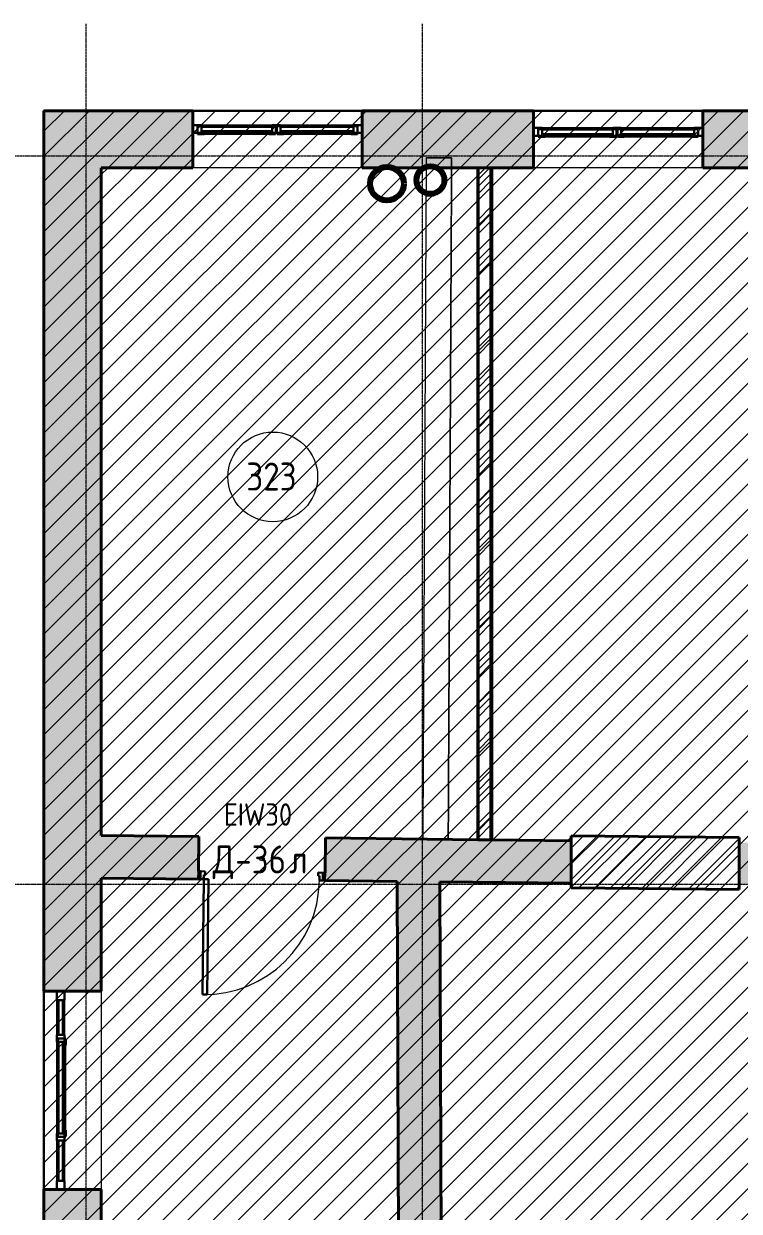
# Model space of a CAD drawing. Header units: millimetres. Extents: x -11886 to 379896, y -8130 to 47743.
# Drawn here: x 261830 to 268214, y 34089 to 44685 of the extents above; entities that cross this region are included whole.
import ezdxf

# ---------------------------------------------------------------- set-up
doc = ezdxf.new("R2010")
doc.units = ezdxf.units.MM
for name, pattern in [('ADSK_Линия сетки', [25, 20, -2.5, 0, -2.5]), ('ADSK_Сверху', [4.5, 3, -1.5]), ('ADSK_Снесено', [4.5, 3, -1.5])]:
    doc.linetypes.add(name, pattern=pattern)
for name, color, linetype, lineweight, true_color in [('_ Окна', 5, 'Continuous', 30, 0x0000ff), ('Витраж', 5, 'Continuous', 18, 0x0000ff), ('Двери', 5, 'Continuous', 18, 0x0000ff), ('Окна', 5, 'Continuous', 18, 0x0000ff), ('Панели витража', 5, 'Continuous', 18, 0x0000ff), ('планы со стояками отопление_dwg', 7, 'Continuous', 9, 0x767676), ('Стены внутренние', 5, 'Continuous', 18, 0x0000ff), ('Стены наружные', 1, 'ADSK_Снесено', 18, 0xff0000), ('Стены штриховка', 5, 'Continuous', 18, 0x0000ff)]:
    doc.layers.add(name, color=color, linetype=linetype, lineweight=lineweight, true_color=true_color)
for name, color, linetype, lineweight in [('Каркас', 7, 'Continuous', 18), ('Марки дверей', 7, 'Continuous', 20), ('Марки помещений', 7, 'Continuous', 20), ('Оси', 7, 'Continuous', 9), ('Стены', 7, 'Continuous', 18), ('Стены разрез', 7, 'Continuous', 40), ('стояки', 7, 'Continuous', 9)]:
    doc.layers.add(name, color=color, linetype=linetype, lineweight=lineweight)
doc.styles.add('GOST Common_1', font='GOST_Common.ttf', dxfattribs={"width": 0.9, "height": 200})
doc.styles.add('GOST Common_2', font='GOST_Common.ttf', dxfattribs={"width": 0.9, "height": 250})

# ---------------------------------------------------------------- blocks, each defined once
blk = doc.blocks.new('Витраж-тент со смещением вовне - 60мм 34 сдвиг-2061685-03 План 3-го этажа')
at = {"layer": '_ Окна', "color": 161, "linetype": 'ADSK_Сверху', "true_color": 0xaaaaff}
for p, q in [((-349.5, 25), (-349.5, -45)), ((-349.5, 25), (-315.5, 25)), ((-349.5, -45), (-349.5, 25)), ((349.5, 25), (315.5, 25)), ((349.5, -45), (349.5, 25)), ((349.5, -45), (349.5, 25)), ((-289.5, -45), (-349.5, -45)), ((-289.5, -35), (-289.5, -45)), ((289.5, -35), (289.5, -45)), ((289.5, -45), (349.5, -45))]:
    blk.add_line(p, q, dxfattribs=at)
at = {"layer": 'Окна', "color": 161, "linetype": 'ADSK_Сверху', "true_color": 0xaaaaff}
blk.add_line((-289.5, -45), (289.5, -45), dxfattribs=at)
blk = doc.blocks.new('Прямоугольный импост - 70х20_56мм-1433842-03 План 3-го этажа')
at = {"layer": 'Витраж', "color": 161, "linetype": 'ADSK_Сверху', "true_color": 0xaaaaff}
for p, q in [((-4153, 43614), (-4115, 43614)), ((-3464, 43614), (-3388, 43614)), ((-3388, 43544), (-3388, 43614)), ((-4153, 43544), (-4115, 43544)), ((-3464, 43544), (-3388, 43544))]:
    blk.add_line(p, q, dxfattribs=at)
blk = doc.blocks.new('Прямоугольный импост - 70х20_56мм-1257200-03 План 3-го этажа')
at = {"layer": 'Витраж', "color": 161, "linetype": 'ADSK_Сверху', "true_color": 0xaaaaff}
for p, q in [((-76, 35), (0, 35)), ((0, 35), (0, -35)), ((0, -35), (-76, -35))]:
    blk.add_line(p, q, dxfattribs=at)
blk = doc.blocks.new('Прямоугольный импост - 70х20_56мм-1257201-03 План 3-го этажа')
at = {"layer": 'Витраж', "color": 161, "linetype": 'ADSK_Сверху', "true_color": 0xaaaaff}
for p, q in [((0, 35), (-76, 35)), ((0, -35), (0, 35)), ((-76, -35), (0, -35))]:
    blk.add_line(p, q, dxfattribs=at)
blk = doc.blocks.new('Витраж-тент со смещением вовне - 60мм 34 сдвиг-2061687-03 План 3-го этажа')
at = {"layer": '_ Окна', "color": 161, "linetype": 'ADSK_Сверху', "true_color": 0xaaaaff}
for p, q in [((-359.5, 25), (-359.5, -45)), ((-359.5, 25), (-325.5, 25)), ((-359.5, -45), (-359.5, 25)), ((359.5, 25), (325.5, 25)), ((359.5, -45), (359.5, 25)), ((359.5, -45), (359.5, 25)), ((-299.5, -45), (-359.5, -45)), ((-299.5, -35), (-299.5, -45)), ((299.5, -35), (299.5, -45)), ((299.5, -45), (359.5, -45))]:
    blk.add_line(p, q, dxfattribs=at)
at = {"layer": 'Окна', "color": 161, "linetype": 'ADSK_Сверху', "true_color": 0xaaaaff}
blk.add_line((-299.5, -45), (299.5, -45), dxfattribs=at)
blk = doc.blocks.new('Прямоугольный импост - 70х20_56мм-1245127-03 План 3-го этажа')
at = {"layer": 'Витраж', "color": 161, "linetype": 'ADSK_Сверху', "true_color": 0xaaaaff}
for p, q in [((-4898, 43614), (-4898, 43544)), ((-4898, 43614), (-4822, 43614)), ((-4191, 43614), (-4153, 43614)), ((-4898, 43544), (-4822, 43544)), ((-4191, 43544), (-4153, 43544))]:
    blk.add_line(p, q, dxfattribs=at)
blk = doc.blocks.new('Прямоугольный импост - 70х76мм-1464156-03 План 3-го этажа')
at = {"layer": 'Витраж', "color": 161, "linetype": 'ADSK_Сверху', "true_color": 0xaaaaff}
for p, q in [((-38, 35), (38, 35)), ((38, -35), (-38, -35))]:
    blk.add_line(p, q, dxfattribs=at)
blk = doc.blocks.new('Прямоугольный импост - 70х60мм-1433844-03 План 3-го этажа')
at = {"layer": 'Витраж', "color": 161, "linetype": 'ADSK_Сверху', "true_color": 0xaaaaff}
for p, q in [((-4115, 43614), (-4115, 43544)), ((-4115, 43614), (-3464, 43614)), ((-3464, 43544), (-3464, 43614)), ((-4115, 43544), (-3464, 43544))]:
    blk.add_line(p, q, dxfattribs=at)
blk = doc.blocks.new('Прямоугольный импост - 70х60мм-1245129-03 План 3-го этажа')
at = {"layer": 'Витраж', "color": 161, "linetype": 'ADSK_Сверху', "true_color": 0xaaaaff}
for p, q in [((-4822, 43614), (-4822, 43544)), ((-4822, 43614), (-4191, 43614)), ((-4191, 43544), (-4191, 43614)), ((-4822, 43544), (-4191, 43544))]:
    blk.add_line(p, q, dxfattribs=at)
blk = doc.blocks.new('Прямоугольный импост - 70х20_60мм-1426008-03 План 3-го этажа')
at = {"layer": 'Витраж', "color": 161, "linetype": 'ADSK_Сверху', "true_color": 0xaaaaff}
for p, q in [((46263, 23836), (46193, 23836)), ((46193, 23756), (46193, 23836)), ((46263, 23756), (46263, 23836)), ((46193, 23416), (46193, 23446)), ((46263, 23416), (46263, 23446))]:
    blk.add_line(p, q, dxfattribs=at)
blk = doc.blocks.new('Прямоугольный импост - 70х20_60мм-1424475-03 План 3-го этажа')
at = {"layer": 'Витраж', "color": 161, "linetype": 'ADSK_Сверху', "true_color": 0xaaaaff}
for p, q in [((-80, 35), (0, 35)), ((0, 35), (0, -35)), ((0, -35), (-80, -35))]:
    blk.add_line(p, q, dxfattribs=at)
blk = doc.blocks.new('Прямоугольный импост - 70х20_60мм-1424476-03 План 3-го этажа')
at = {"layer": 'Витраж', "color": 161, "linetype": 'ADSK_Сверху', "true_color": 0xaaaaff}
for p, q in [((0, 35), (-80, 35)), ((0, -35), (0, 35)), ((-80, -35), (0, -35))]:
    blk.add_line(p, q, dxfattribs=at)
blk = doc.blocks.new('Прямоугольный импост - 70х20_60мм-1225111-03 План 3-го этажа')
at = {"layer": 'Витраж', "color": 161, "linetype": 'ADSK_Сверху', "true_color": 0xaaaaff}
for p, q in [((40144, 2342), (40114, 2342)), ((40994, 2342), (40964, 2342)), ((40144, 2272), (40114, 2272)), ((40994, 2272), (40964, 2272))]:
    blk.add_line(p, q, dxfattribs=at)
blk = doc.blocks.new('Витраж-тент со смещением вовне - 60мм 30 сдвиг-1466942-03 План 3-го этажа')
at = {"layer": '_ Окна', "color": 161, "linetype": 'ADSK_Сверху', "true_color": 0xaaaaff}
for p, q in [((-440, 25), (-440, -45)), ((-440, 25), (-410, 25)), ((-440, -45), (-440, 25)), ((440, 25), (410, 25)), ((440, -45), (440, 25)), ((440, -45), (440, 25)), ((-380, -45), (-440, -45)), ((-380, -35), (-380, -45)), ((380, -35), (380, -45)), ((380, -45), (440, -45))]:
    blk.add_line(p, q, dxfattribs=at)
at = {"layer": 'Окна', "color": 161, "linetype": 'ADSK_Сверху', "true_color": 0xaaaaff}
blk.add_line((-380, -45), (380, -45), dxfattribs=at)
blk = doc.blocks.new('Прямоугольный импост - 70х20_60мм-1225113-03 План 3-го этажа')
at = {"layer": 'Витраж', "color": 161, "linetype": 'ADSK_Сверху', "true_color": 0xaaaaff}
for p, q in [((41024, 2342), (40994, 2342)), ((41464, 2342), (41384, 2342)), ((41464, 2272), (41464, 2342)), ((41024, 2272), (40994, 2272)), ((41464, 2272), (41384, 2272))]:
    blk.add_line(p, q, dxfattribs=at)
blk = doc.blocks.new('Прямоугольный импост - 70х60мм-1424473-03 План 3-го этажа')
at = {"layer": 'Витраж', "color": 161, "linetype": 'ADSK_Сверху', "true_color": 0xaaaaff}
for p, q in [((-30, 35), (30, 35)), ((30, -35), (-30, -35))]:
    blk.add_line(p, q, dxfattribs=at)
blk = doc.blocks.new('Прямоугольный импост - 70х60мм-1225009-03 План 3-го этажа')
at = {"layer": 'Витраж', "color": 161, "linetype": 'ADSK_Сверху', "true_color": 0xaaaaff}
for p, q in [((41024, 2342), (41024, 2272)), ((41384, 2342), (41024, 2342)), ((41384, 2272), (41384, 2342)), ((41384, 2272), (41024, 2272))]:
    blk.add_line(p, q, dxfattribs=at)
blk = doc.blocks.new('Прямоугольный импост - 70х60мм-1426010-03 План 3-го этажа')
at = {"layer": 'Витраж', "color": 161, "linetype": 'ADSK_Сверху', "true_color": 0xaaaaff}
for p, q in [((46263, 23756), (46193, 23756)), ((46193, 23446), (46193, 23756)), ((46263, 23446), (46263, 23756)), ((46193, 23446), (46263, 23446))]:
    blk.add_line(p, q, dxfattribs=at)
blk = doc.blocks.new('Прямоугольный импост - 70х60мм-1242018-03 План 3-го этажа')
at = {"layer": 'Витраж', "color": 161, "linetype": 'ADSK_Сверху', "true_color": 0xaaaaff}
for p, q in [((40144, 2342), (40144, 2272)), ((40964, 2342), (40144, 2342)), ((40964, 2272), (40964, 2342)), ((40964, 2272), (40144, 2272))]:
    blk.add_line(p, q, dxfattribs=at)
blk = doc.blocks.new('Системная панель - _AR_Стекло_40мм_привязка по центру-V147-03 План 3-го этажа')
at = {"layer": 'Панели витража', "lineweight": 30}
for p, q in [((315.5, 20), (-315.5, 20)), ((-315.5, 20), (-315.5, -20)), ((315.5, -20), (315.5, 20)), ((-315.5, -20), (315.5, -20))]:
    blk.add_line(p, q, dxfattribs=at)
blk = doc.blocks.new('Прямоугольный импост - 70х40_56мм-1245126-03 План 3-го этажа')
at = {"layer": 'Витраж'}
for p, q in [((-4191, 43614), (-4822, 43614)), ((-4191, 43544), (-4822, 43544))]:
    blk.add_line(p, q, dxfattribs=at)
blk = doc.blocks.new('Прямоугольный импост - 70х20_56мм-V148-03 План 3-го этажа')
at = {"layer": 'Витраж', "lineweight": 30}
for p, q in [((-76, 35), (0, 35)), ((-76, -35), (-76, 35)), ((0, 35), (0, -35)), ((0, -35), (-76, -35))]:
    blk.add_line(p, q, dxfattribs=at)
blk = doc.blocks.new('Прямоугольный импост - 70х20_56мм-V149-03 План 3-го этажа')
at = {"layer": 'Витраж', "lineweight": 30}
for p, q in [((0, 35), (-76, 35)), ((-76, 35), (-76, -35)), ((0, -35), (0, 35)), ((-76, -35), (0, -35))]:
    blk.add_line(p, q, dxfattribs=at)
blk = doc.blocks.new('Системная панель - _AR_Стекло_40мм_привязка по центру-V150-03 План 3-го этажа')
at = {"layer": 'Панели витража', "lineweight": 30}
for p, q in [((325.5, 20), (-325.5, 20)), ((-325.5, 20), (-325.5, -20)), ((325.5, -20), (325.5, 20)), ((-325.5, -20), (325.5, -20))]:
    blk.add_line(p, q, dxfattribs=at)
blk = doc.blocks.new('Прямоугольный импост - 70х40_56мм-1433843-03 План 3-го этажа')
at = {"layer": 'Витраж'}
for p, q in [((-3464, 43614), (-4115, 43614)), ((-3464, 43544), (-4115, 43544))]:
    blk.add_line(p, q, dxfattribs=at)
blk = doc.blocks.new('Прямоугольный импост - 70х76мм-V151-03 План 3-го этажа')
at = {"layer": 'Витраж', "lineweight": 30}
for p, q in [((-38, 35), (38, 35)), ((-38, -35), (-38, 35)), ((38, 35), (38, -35)), ((38, -35), (-38, -35))]:
    blk.add_line(p, q, dxfattribs=at)
blk = doc.blocks.new('Системная панель - _AR_Стекло_40мм_привязка по центру-V174-03 План 3-го этажа')
at = {"layer": 'Панели витража', "lineweight": 30}
for p, q in [((180, 20), (-180, 20)), ((-180, 20), (-180, -20)), ((180, -20), (180, 20)), ((-180, -20), (180, -20))]:
    blk.add_line(p, q, dxfattribs=at)
blk = doc.blocks.new('Прямоугольный импост - 70х40_60мм-V87-03 План 3-го этажа')
at = {"layer": 'Витраж'}
for p, q in [((-6172, 22549), (-6172, 22189)), ((-6102, 22549), (-6102, 22189))]:
    blk.add_line(p, q, dxfattribs=at)
blk = doc.blocks.new('Прямоугольный импост - 70х20_60мм-V175-03 План 3-го этажа')
at = {"layer": 'Витраж', "lineweight": 30}
for p, q in [((-80, 35), (0, 35)), ((-80, -35), (-80, 35)), ((0, 35), (0, -35)), ((0, -35), (-80, -35))]:
    blk.add_line(p, q, dxfattribs=at)
blk = doc.blocks.new('Прямоугольный импост - 70х20_60мм-V176-03 План 3-го этажа')
at = {"layer": 'Витраж', "lineweight": 30}
for p, q in [((0, 35), (-80, 35)), ((-80, 35), (-80, -35)), ((0, -35), (0, 35)), ((-80, -35), (0, -35))]:
    blk.add_line(p, q, dxfattribs=at)
blk = doc.blocks.new('Системная панель - _AR_Стекло_40мм_привязка по центру-V177-03 План 3-го этажа')
at = {"layer": 'Панели витража', "lineweight": 30}
for p, q in [((155, 20), (-155, 20)), ((-155, 20), (-155, -20)), ((155, -20), (155, 20)), ((-155, -20), (155, -20))]:
    blk.add_line(p, q, dxfattribs=at)
blk = doc.blocks.new('Прямоугольный импост - 70х40_60мм-1426009-03 План 3-го этажа')
at = {"layer": 'Витраж'}
for p, q in [((46193, 23756), (46193, 23446)), ((46263, 23756), (46263, 23446))]:
    blk.add_line(p, q, dxfattribs=at)
blk = doc.blocks.new('Системная панель - _AR_Стекло_40мм_привязка по центру-V178-03 План 3-го этажа')
at = {"layer": 'Панели витража', "lineweight": 30}
for p, q in [((410, 20), (-410, 20)), ((-410, 20), (-410, -20)), ((410, -20), (410, 20)), ((-410, -20), (410, -20))]:
    blk.add_line(p, q, dxfattribs=at)
blk = doc.blocks.new('Прямоугольный импост - 70х40_60мм-V68-03 План 3-го этажа')
at = {"layer": 'Витраж'}
for p, q in [((-6012, 10995), (-6012, 10175)), ((-5942, 10995), (-5942, 10175))]:
    blk.add_line(p, q, dxfattribs=at)
blk = doc.blocks.new('Прямоугольный импост - 70х60мм-V179-03 План 3-го этажа')
at = {"layer": 'Витраж', "lineweight": 30}
for p, q in [((-30, 35), (30, 35)), ((-30, -35), (-30, 35)), ((30, 35), (30, -35)), ((30, -35), (-30, -35))]:
    blk.add_line(p, q, dxfattribs=at)
blk = doc.blocks.new('Новые проёмы 3 этаж - Новые проёмы 3 этаж-1676495-03 План 3-го этажа')
at = {"layer": 'Стены'}
h = blk.add_hatch(dxfattribs=at)
h.set_pattern_fill('FP_4', color=256, style=0, pattern_type=2)
h.set_pattern_definition([(45, (0, 0), (-70.71068, 70.71068), [])])
h.paths.add_polyline_path([(52237, 36811), (52237, 37273), (50737, 37290), (50737, 36824), (51296, 36819)])
at = {"layer": 'Стены разрез'}
for p, q in [((52237, 37273), (50737, 37290)), ((50737, 37290), (50737, 36824)), ((52237, 36811), (52237, 37273)), ((50737, 36824), (52237, 36811))]:
    blk.add_line(p, q, dxfattribs=at)
blk = doc.blocks.new('AC_Дверь_Однопольная - Д-36л 1130х2200h-2279790-03 План 3-го этажа')
at = {"layer": 'Двери', "lineweight": 30}
for p, q in [((515, 1220), (475, 1220)), ((475, 1220), (475, 190)), ((515, 190), (515, 1220)), ((-545, 190), (-565, 190)), ((-565, 190), (-565, 120)), ((-565, 120), (-545, 120)), ((-515, 190), (-545, 190)), ((-545, 190), (-545, 120)), ((-545, 120), (-545, 190)), ((-545, 120), (-505, 120)), ((-515, 150), (-515, 190)), ((-505, 150), (-515, 150)), ((-505, 120), (-505, 150)), ((475, 190), (515, 190)), ((515, 150), (505, 150)), ((505, 150), (505, 120)), ((505, 120), (545, 120)), ((545, 190), (515, 190)), ((515, 190), (515, 150)), ((545, 120), (545, 190)), ((565, 190), (545, 190)), ((545, 190), (545, 120)), ((545, 120), (565, 120)), ((565, 120), (565, 190))]:
    blk.add_line(p, q, dxfattribs=at)
at = {"layer": 'Двери'}
blk.add_arc((515, 190), 1030, 90, 180, dxfattribs=at)
blk = doc.blocks.new('планы со стояками отопление_dwg-1484427-03 План 3-го этажа')
at = {"layer": 'стояки', "color": 6, "lineweight": 80, "true_color": 0xff00ff}
blk.add_circle((220192, 366724), 150, dxfattribs=at)
at = {"layer": 'стояки', "color": 246, "lineweight": 80, "true_color": 0x7f001f}
blk.add_circle((220580, 366756), 124, dxfattribs=at)
blk = doc.blocks.new('ADSK_Марка_Помещение_ОдноЗначение - Номер-247393-03 План 3-го этажа')
at = {"layer": 'Марки помещений'}
blk.add_circle((0, 0), 4, dxfattribs=at)
blk = doc.blocks.new('ADSK_Марка_Дверь - Типоразмер_ADSK_Марка-58376-03 План 3-го этажа')
at = {"layer": 'Марки дверей', "lineweight": 9}
blk.add_circle((0, 0), 0.2, dxfattribs=at)

msp = doc.modelspace()

# ---------------------------------------------------------------- hatches: boundary and pattern name
at = {"lineweight": 13, "true_color": 0x636466, "transparency": 33554559}
h = msp.add_hatch(dxfattribs=at)
h.set_pattern_fill('ANSI31', color=251, scale=50)
h.set_pattern_definition([(45, (215977.25, 85026.59), (-112.2532, 112.2532), [])])
h.paths.add_polyline_path([(265910.66, 8682.3), (272191.2, 8682.3), (272009.87, 43909.21), (262010.47, 43909.21), (262010.47, 21084.06), (262697.11, 21054.57), (262698.93, 11328.12), (216748.38, 11328.12), (216748.38, 8679.25), (216267.75, 8679.25), (216267.75, 456.79), (224250.25, 422.02), (224250.25, 2336.48), (234949.9, 2336.48), (234949.9, -2582.57), (247313.65, -2582.57), (247313.65, 2335.74), (258014.19, 2256.79), (258014.19, 300.23), (265910.66, 300.23)])
at = {"layer": 'Стены внутренние', "lineweight": 9}
h = msp.add_hatch(dxfattribs=at)
h.set_pattern_fill('FP_1', color=256, style=0, pattern_type=2)
h.set_pattern_definition([(45, (215977.25, 150), (-179.6051, 179.6051), []), (45, (216040.75, 150), (0, 359.2102), []), (45, (215913.75, 150), (0, 359.2102), [])])
h.paths.add_polyline_path([(265993.06, 37403.07), (265993.06, 43399.21), (265893.06, 43399.21), (265893.06, 37404.21)])
at = {"layer": 'Стены внутренние', "true_color": 0xc0c0c0}
h = msp.add_hatch(color=9, dxfattribs=at)
h.paths.add_polyline_path([(265163.18, 37032.45), (265161.98, 37412.49), (264521.99, 37419.74), (264518.48, 37039.75), (265161.98, 37032.46)])
h.paths.add_polyline_path([(263387.76, 37052.56), (263392.06, 37432.53), (262520.47, 37442.41), (262520.47, 37062.38), (262602.19, 37061.46)])
h = msp.add_hatch(color=9, dxfattribs=at)
h.paths.add_polyline_path([(271652.71, 36958.95), (271652.71, 37338.97), (268213.99, 37377.92), (268213.99, 36997.9), (271510.28, 36960.56)])
h.paths.add_polyline_path([(266713.99, 37014.89), (266713.99, 37394.91), (265161.98, 37412.49), (265163.18, 37032.45), (266056.75, 37022.33)])
h = msp.add_hatch(color=9, dxfattribs=at)
h.paths.add_polyline_path([(265204.69, 23893.78), (265584.69, 23894.98), (265584.51, 23951.88), (265204.51, 23951.88)])
h.paths.add_polyline_path([(265274.82, 25181.88), (265580.62, 25181.88), (265564.07, 30419.67), (265184.07, 30418.31), (265200.62, 25181.88)])
h.paths.add_polyline_path([(265179.76, 31784.27), (265559.76, 31785.63), (265543.19, 37028.15), (265163.18, 37032.45), (265174.09, 33578.46)])
at = {"layer": 'Стены наружные', "linetype": 'Continuous', "true_color": 0xc0c0c0}
h = msp.add_hatch(color=9, dxfattribs=at)
h.paths.add_polyline_path([(271652.71, 43399.21), (271652.71, 43909.21), (270932.69, 43909.21), (270932.69, 43399.21)])
h.paths.add_polyline_path([(269422.69, 43399.21), (269422.69, 43909.21), (267888.13, 43909.21), (267888.13, 43399.21)])
h.paths.add_polyline_path([(263339.13, 43399.21), (263339.13, 43909.21), (262010.47, 43909.21), (262010.47, 43399.21), (262520.47, 43399.21)])
h.paths.add_polyline_path([(264849.13, 43399.21), (266378.13, 43399.21), (266378.13, 43909.21), (264849.13, 43909.21), (264849.13, 43565)])
h = msp.add_hatch(color=9, dxfattribs=at)
h.paths.add_polyline_path([(262306.61, 21084.06), (262520.47, 21084.06), (262520.47, 22215.52), (262010.47, 22215.52), (262010.47, 21084.06)])
h.paths.add_polyline_path([(262399.83, 23985.52), (262520.47, 23985.52), (262520.47, 26210.51), (262010.47, 26210.51), (262010.47, 23985.52)])
h.paths.add_polyline_path([(262010.47, 27980.51), (262520.47, 27980.51), (262520.47, 30265.57), (262010.47, 30265.57), (262010.47, 29083.81)])
h.paths.add_polyline_path([(262010.47, 32035.57), (262520.47, 32035.57), (262520.47, 34281.62), (262010.47, 34281.62), (262010.47, 33578.46)])
h.paths.add_polyline_path([(262371.15, 36051.62), (262520.47, 36051.62), (262520.47, 43399.21), (262010.47, 43399.21), (262010.47, 36051.62), (262369.83, 36051.62)])

# ---------------------------------------------------------------- linework, layer by layer
at = {"color": 251, "lineweight": 30, "true_color": 0x636466}
msp.add_lwpolyline([(262010.47, 21084.06), (262010.47, 43909.21), (272009.87, 43909.21), (272191.2, 8682.3), (265910.66, 8682.3), (265910.66, 300.23), (258014.19, 300.23), (258014.19, 2256.79), (247213.23, 2336.48), (247313.65, 2335.74), (247313.65, -2582.57), (234949.9, -2582.57), (234949.9, 2336.48), (224250.25, 2336.48), (224250.25, 422.02), (216267.75, 456.79), (216267.75, 8679.25)], dxfattribs=at)
at = {"layer": 'Каркас', "color": 253, "linetype": 'ADSK_Сверху', "true_color": 0xb2b2b2}
for p, q in [((265420.63, 43489.49), (265390.54, 37409.9)), ((265420.63, 43489.49), (265647.73, 43488.36)), ((265617.63, 37407.33), (265647.73, 43488.36)), ((265390.54, 37409.9), (265617.63, 37407.33))]:
    msp.add_line(p, q, dxfattribs=at)
at = {"layer": 'Каркас', "color": 253, "linetype": 'ADSK_Сверху', "true_color": 0xaaaaaa}
for p, q in [((265420.63, 43489.49), (265390.54, 37409.9)), ((265647.73, 43488.36), (265420.63, 43489.49)), ((265647.73, 43488.36), (265617.63, 37407.33)), ((265617.63, 37407.33), (265390.54, 37409.9))]:
    msp.add_line(p, q, dxfattribs=at)
at = {"layer": 'Оси', "linetype": 'ADSK_Линия сетки'}
for p, q in [((262387.16, -5309.21), (262387.16, 44684.79)), ((265387.16, -5309.21), (265387.16, 44684.79)), ((204891.03, 43506.79), (273118.97, 43506.79)), ((204891.03, 37006.79), (273118.97, 37006.79))]:
    msp.add_line(p, q, dxfattribs=at)
at = {"layer": 'Стены внутренние', "color": 18, "lineweight": 40, "true_color": 0x000000}
for p, q in [((265881.06, 43399.21), (265881.06, 37404.34)), ((266003.06, 43399.21), (265883.06, 43399.21)), ((266005.06, 37402.94), (266005.06, 43399.21)), ((263392.06, 37432.53), (262520.47, 37442.41)), ((263388.55, 37122.55), (263392.06, 37432.53)), ((264521.99, 37419.74), (264518.48, 37109.76)), ((265881.06, 37404.34), (264521.99, 37419.74)), ((265883.06, 37404.32), (266003.06, 37402.96)), ((266713.99, 37394.91), (266005.06, 37402.94)), ((266713.99, 37014.89), (266713.99, 37394.91)), ((262520.47, 37062.38), (263387.76, 37052.56)), ((264517.69, 37039.76), (265163.18, 37032.45)), ((265163.18, 37032.45), (265179.76, 31784.27)), ((265543.19, 37028.15), (266713.99, 37014.89)), ((265559.76, 31785.63), (265543.19, 37028.15))]:
    msp.add_line(p, q, dxfattribs=at)
at = {"layer": 'Стены наружные', "color": 18, "linetype": 'Continuous', "lineweight": 40, "true_color": 0x000000}
for p, q in [((263339.13, 43909.21), (262010.47, 43909.21)), ((262010.47, 43909.21), (262010.47, 36051.62)), ((263339.13, 43399.21), (263339.13, 43909.21)), ((266378.13, 43909.21), (264849.13, 43909.21)), ((264849.13, 43909.21), (264849.13, 43399.21)), ((266378.13, 43399.21), (266378.13, 43909.21)), ((269422.69, 43909.21), (267888.13, 43909.21)), ((267888.13, 43909.21), (267888.13, 43399.21)), ((262520.47, 43399.21), (263339.13, 43399.21)), ((262520.47, 37442.41), (262520.47, 43399.21)), ((264849.13, 43399.21), (265881.06, 43399.21)), ((266005.06, 43399.21), (266378.13, 43399.21)), ((267888.13, 43399.21), (269422.69, 43399.21)), ((262520.47, 36051.62), (262520.47, 37062.38)), ((262010.47, 36051.62), (262520.47, 36051.62)), ((262010.47, 34281.62), (262010.47, 32035.57)), ((262520.47, 34281.62), (262010.47, 34281.62)), ((262520.47, 32035.57), (262520.47, 34281.62))]:
    msp.add_line(p, q, dxfattribs=at)
at = {"layer": 'Стены наружные', "color": 18, "linetype": 'Continuous', "true_color": 0x000000}
for p, q in [((263339.13, 43909.21), (264849.13, 43909.21)), ((266378.13, 43909.21), (267888.13, 43909.21)), ((264849.13, 43399.21), (263339.13, 43399.21)), ((267888.13, 43399.21), (266378.13, 43399.21)), ((262010.47, 34281.62), (262010.47, 36051.62)), ((262520.47, 36051.62), (262520.47, 34281.62))]:
    msp.add_line(p, q, dxfattribs=at)
at = {"layer": 'Стены штриховка'}
for p, q in [((265883.06, 43399.21), (265881.06, 43399.21)), ((265883.06, 37404.32), (265883.06, 43399.21)), ((265893.06, 37404.21), (265893.06, 43399.21)), ((265993.06, 37403.07), (265993.06, 43399.21)), ((266005.06, 43399.21), (266003.06, 43399.21)), ((266003.06, 37402.96), (266003.06, 43399.21)), ((265881.06, 37404.34), (265883.06, 37404.32)), ((266003.06, 37402.96), (266005.06, 37402.94))]:
    msp.add_line(p, q, dxfattribs=at)

# ---------------------------------------------------------------- block references
at = {"layer": '_ Окна', "color": 161, "linetype": 'ADSK_Сверху', "true_color": 0xaaaaff}
for name, p in [('Витраж-тент со смещением вовне - 60мм 34 сдвиг-2061685-03 План 3-го этажа', (263730.63, 43745.18)), ('Витраж-тент со смещением вовне - 60мм 34 сдвиг-2061687-03 План 3-го этажа', (264447.63, 43745.18)), ('Витраж-тент со смещением вовне - 60мм 34 сдвиг-2061685-03 План 3-го этажа', (266769.63, 43720.37)), ('Витраж-тент со смещением вовне - 60мм 34 сдвиг-2061687-03 План 3-го этажа', (267486.63, 43720.37))]:
    msp.add_blockref(name, p, dxfattribs=at)
at = {"layer": '_ Окна', "color": 161, "linetype": 'ADSK_Сверху', "true_color": 0xaaaaff, "rotation": 90.00000000000078}
msp.add_blockref('Витраж-тент со смещением вовне - 60мм 30 сдвиг-1466942-03 План 3-го этажа', (262159.21, 35191.62), dxfattribs=at)
at = {"layer": 'Витраж', "color": 161, "linetype": 'ADSK_Сверху', "true_color": 0xaaaaff}
for name, p, rotation in [('Прямоугольный импост - 70х20_56мм-1257201-03 План 3-го этажа', (263339.13, 43745.18), 180), ('Прямоугольный импост - 70х20_56мм-1257201-03 План 3-го этажа', (266378.13, 43720.37), 180), ('Прямоугольный импост - 70х20_60мм-1225111-03 План 3-го этажа', (259852.54, 75745.72), 270.0000000000006), ('Прямоугольный импост - 70х60мм-1242018-03 План 3-го этажа', (259852.54, 75745.72), 270.0000000000006), ('Прямоугольный импост - 70х20_60мм-1225113-03 План 3-го этажа', (259852.54, 75745.72), 270.0000000000011), ('Прямоугольный импост - 70х60мм-1225009-03 План 3-го этажа', (259852.54, 75745.72), 270.0000000000011), ('Прямоугольный импост - 70х20_60мм-1424476-03 План 3-го этажа', (262159.21, 34281.62), 270.0000000000007)]:
    msp.add_blockref(name, p, dxfattribs=dict(at, rotation=rotation))
for name, p in [('Прямоугольный импост - 70х20_56мм-1245127-03 План 3-го этажа', (268237.47, 166.19)), ('Прямоугольный импост - 70х60мм-1245129-03 План 3-го этажа', (268237.47, 166.19)), ('Прямоугольный импост - 70х20_56мм-1433842-03 План 3-го этажа', (268237.47, 166.19)), ('Прямоугольный импост - 70х60мм-1433844-03 План 3-го этажа', (268237.47, 166.19)), ('Прямоугольный импост - 70х20_56мм-1245127-03 План 3-го этажа', (271276.47, 141.39)), ('Прямоугольный импост - 70х60мм-1245129-03 План 3-го этажа', (271276.47, 141.39)), ('Прямоугольный импост - 70х20_56мм-1433842-03 План 3-го этажа', (271276.47, 141.39)), ('Прямоугольный импост - 70х60мм-1433844-03 План 3-го этажа', (271276.47, 141.39)), ('Прямоугольный импост - 70х20_60мм-1426008-03 План 3-го этажа', (215931.29, 12216.1)), ('Прямоугольный импост - 70х60мм-1426010-03 План 3-го этажа', (215931.29, 12216.1))]:
    msp.add_blockref(name, p, dxfattribs=at)
at = {"layer": 'Витраж'}
for name, p, rotation in [('Прямоугольный импост - 70х20_56мм-V149-03 План 3-го этажа', (263339.13, 43745.18), 180), ('Прямоугольный импост - 70х20_56мм-V149-03 План 3-го этажа', (266378.13, 43720.37), 180), ('Прямоугольный импост - 70х20_60мм-V176-03 План 3-го этажа', (262159.21, 34281.62), 270.0000000000007)]:
    msp.add_blockref(name, p, dxfattribs=dict(at, rotation=rotation))
for name, p in [('Прямоугольный импост - 70х40_56мм-1245126-03 План 3-го этажа', (268237.47, 166.19)), ('Прямоугольный импост - 70х40_56мм-1433843-03 План 3-го этажа', (268237.47, 166.19)), ('Прямоугольный импост - 70х40_56мм-1245126-03 План 3-го этажа', (271276.47, 141.39)), ('Прямоугольный импост - 70х40_56мм-1433843-03 План 3-го этажа', (271276.47, 141.39)), ('Прямоугольный импост - 70х40_60мм-1426009-03 План 3-го этажа', (215931.29, 12216.1)), ('Прямоугольный импост - 70х40_60мм-V68-03 План 3-го этажа', (268136.18, 24606.23)), ('Прямоугольный импост - 70х40_60мм-V87-03 План 3-го этажа', (268296.53, 12172.36))]:
    msp.add_blockref(name, p, dxfattribs=at)
at = {"layer": 'Витраж', "color": 161, "linetype": 'ADSK_Сверху', "true_color": 0xaaaaff, "extrusion": (0, 0, -1)}
for name, p, rotation in [('Прямоугольный импост - 70х76мм-1464156-03 План 3-го этажа', (-264084.13, 43745.18), 180), ('Прямоугольный импост - 70х20_56мм-1257200-03 План 3-го этажа', (-264849.13, 43745.18), 180), ('Прямоугольный импост - 70х76мм-1464156-03 План 3-го этажа', (-267123.13, 43720.37), 180), ('Прямоугольный импост - 70х20_56мм-1257200-03 План 3-го этажа', (-267888.13, 43720.37), 180), ('Прямоугольный импост - 70х20_60мм-1424475-03 План 3-го этажа', (-262159.21, 36051.62), 89.99999999999922), ('Прямоугольный импост - 70х60мм-1424473-03 План 3-го этажа', (-262159.21, 35631.62), 89.99999999999922), ('Прямоугольный импост - 70х60мм-1424473-03 План 3-го этажа', (-262159.21, 34751.62), 89.99999999999922)]:
    msp.add_blockref(name, p, dxfattribs=dict(at, rotation=rotation))
at = {"layer": 'Витраж', "extrusion": (0, 0, -1)}
for name, p, rotation in [('Прямоугольный импост - 70х76мм-V151-03 План 3-го этажа', (-264084.13, 43745.18), 180), ('Прямоугольный импост - 70х20_56мм-V148-03 План 3-го этажа', (-264849.13, 43745.18), 180), ('Прямоугольный импост - 70х76мм-V151-03 План 3-го этажа', (-267123.13, 43720.37), 180), ('Прямоугольный импост - 70х20_56мм-V148-03 План 3-го этажа', (-267888.13, 43720.37), 180), ('Прямоугольный импост - 70х20_60мм-V175-03 План 3-го этажа', (-262159.21, 36051.62), 89.99999999999922), ('Прямоугольный импост - 70х60мм-V179-03 План 3-го этажа', (-262159.21, 35631.62), 89.99999999999922), ('Прямоугольный импост - 70х60мм-V179-03 План 3-го этажа', (-262159.21, 34751.62), 89.99999999999922)]:
    msp.add_blockref(name, p, dxfattribs=dict(at, rotation=rotation))
at = {"layer": 'Двери', "rotation": 179.3510806039891}
msp.add_blockref('AC_Дверь_Однопольная - Д-36л 1130х2200h-2279790-03 План 3-го этажа', (263954.87, 37236.15), dxfattribs=at)
at = {"layer": 'Марки дверей', "xscale": 99.99999999999993, "yscale": 99.99999999999993, "zscale": 99.99999999999993}
msp.add_blockref('ADSK_Марка_Дверь - Типоразмер_ADSK_Марка-58376-03 План 3-го этажа', (263954.87, 37236.15), dxfattribs=at)
at = {"layer": 'Марки помещений', "xscale": 99.99999999999993, "yscale": 99.99999999999993, "zscale": 99.99999999999993}
msp.add_blockref('ADSK_Марка_Помещение_ОдноЗначение - Номер-247393-03 План 3-го этажа', (264052.32, 40641.73), dxfattribs=at)
at = {"layer": 'Панели витража'}
for name, p in [('Системная панель - _AR_Стекло_40мм_привязка по центру-V147-03 План 3-го этажа', (263730.63, 43745.18)), ('Системная панель - _AR_Стекло_40мм_привязка по центру-V150-03 План 3-го этажа', (264447.63, 43745.18)), ('Системная панель - _AR_Стекло_40мм_привязка по центру-V147-03 План 3-го этажа', (266769.63, 43720.37)), ('Системная панель - _AR_Стекло_40мм_привязка по центру-V150-03 План 3-го этажа', (267486.63, 43720.37))]:
    msp.add_blockref(name, p, dxfattribs=at)
at = {"layer": 'Панели витража', "rotation": 90.00000000000078}
for name, p in [('Системная панель - _AR_Стекло_40мм_привязка по центру-V177-03 План 3-го этажа', (262159.21, 35816.62)), ('Системная панель - _AR_Стекло_40мм_привязка по центру-V178-03 План 3-го этажа', (262159.21, 35191.62)), ('Системная панель - _AR_Стекло_40мм_привязка по центру-V174-03 План 3-го этажа', (262159.21, 34541.62))]:
    msp.add_blockref(name, p, dxfattribs=at)
at = {"layer": 'планы со стояками отопление_dwg', "color": 6, "true_color": 0xff00ff}
msp.add_blockref('планы со стояками отопление_dwg-1484427-03 План 3-го этажа', (44878.56, -323466.25), dxfattribs=at)
at = {"layer": 'Стены'}
msp.add_blockref('Новые проёмы 3 этаж - Новые проёмы 3 этаж-1676495-03 План 3-го этажа', (215977.25, 150), dxfattribs=at)

# ---------------------------------------------------------------- texts
at = {"layer": 'Марки дверей', "lineweight": 9, "attachment_point": 1}
for s, insert, char_height, width, style in [('EIW30', (263616.29, 37728.56), 200, 779.2402, 'GOST Common_1'), ('\\fGOST Common|b0|i0|c204|p34|;\\W.9;Д', (263515.04, 37353.16), 250, 245.3164, 'GOST Common_2'), ('-36', (263717.45, 37353.16), 250, 584.4302, 'GOST Common_2'), ('\\fGOST Common|b0|i0|c204|p34|;\\W.9;л', (264199.65, 37353.16), 250, 194.8101, 'GOST Common_2')]:
    msp.add_mtext(s, dxfattribs=dict(at, insert=insert, char_height=char_height, width=width, style=style))
at = {"layer": 'Марки помещений', "lineweight": 9, "insert": (263816.07, 40769.46), "char_height": 250, "width": 584.4302, "attachment_point": 1, "style": 'GOST Common_2'}
msp.add_mtext('323', dxfattribs=at)

doc.saveas('drawing.dxf')
